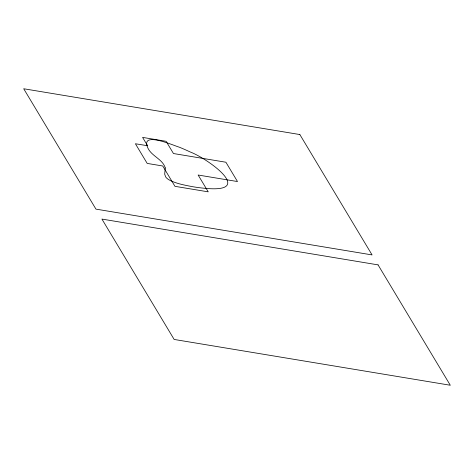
<?xml version="1.0" encoding="UTF-8"?>
<svg xmlns="http://www.w3.org/2000/svg" width="474" height="474" viewBox="0 0 474 474"><rect width="100%" height="100%" fill="white"/><g stroke="black" fill="none" stroke-linecap="round" stroke-linejoin="round"><path stroke-width="0.71" d="M165.278 167.956L164.691 174.236L165.746 177.027A7.057 3.075 25.2 0 0 168.987 179.824C176.192 183.675 184.38 185.085 192.314 186.643A110.306 48.01 25.2 0 0 203.867 188.202C256.736 193.789 207.92 158.583 190.027 151.899A84.005 36.563 25.2 0 0 179.083 147.112C173.899 145.684 139.35 130.226 148.03 148.356C151.988 156.39 162.783 159.258 165.278 167.956M147.586 145.737L135.398 143.758L147.195 163.412L162.748 165.989L174.953 186.329L208.234 191.846L198.138 175.024L237.504 181.554L225.902 162.232L173.46 153.535L166.119 141.299L142.585 137.395L147.586 145.737M299.846 134.551L23.7 88.751L95.944 209.123L372.084 254.923L299.846 134.551M378.056 264.877L101.916 219.077L174.154 339.449L450.3 385.249L378.056 264.877"/></g></svg>
